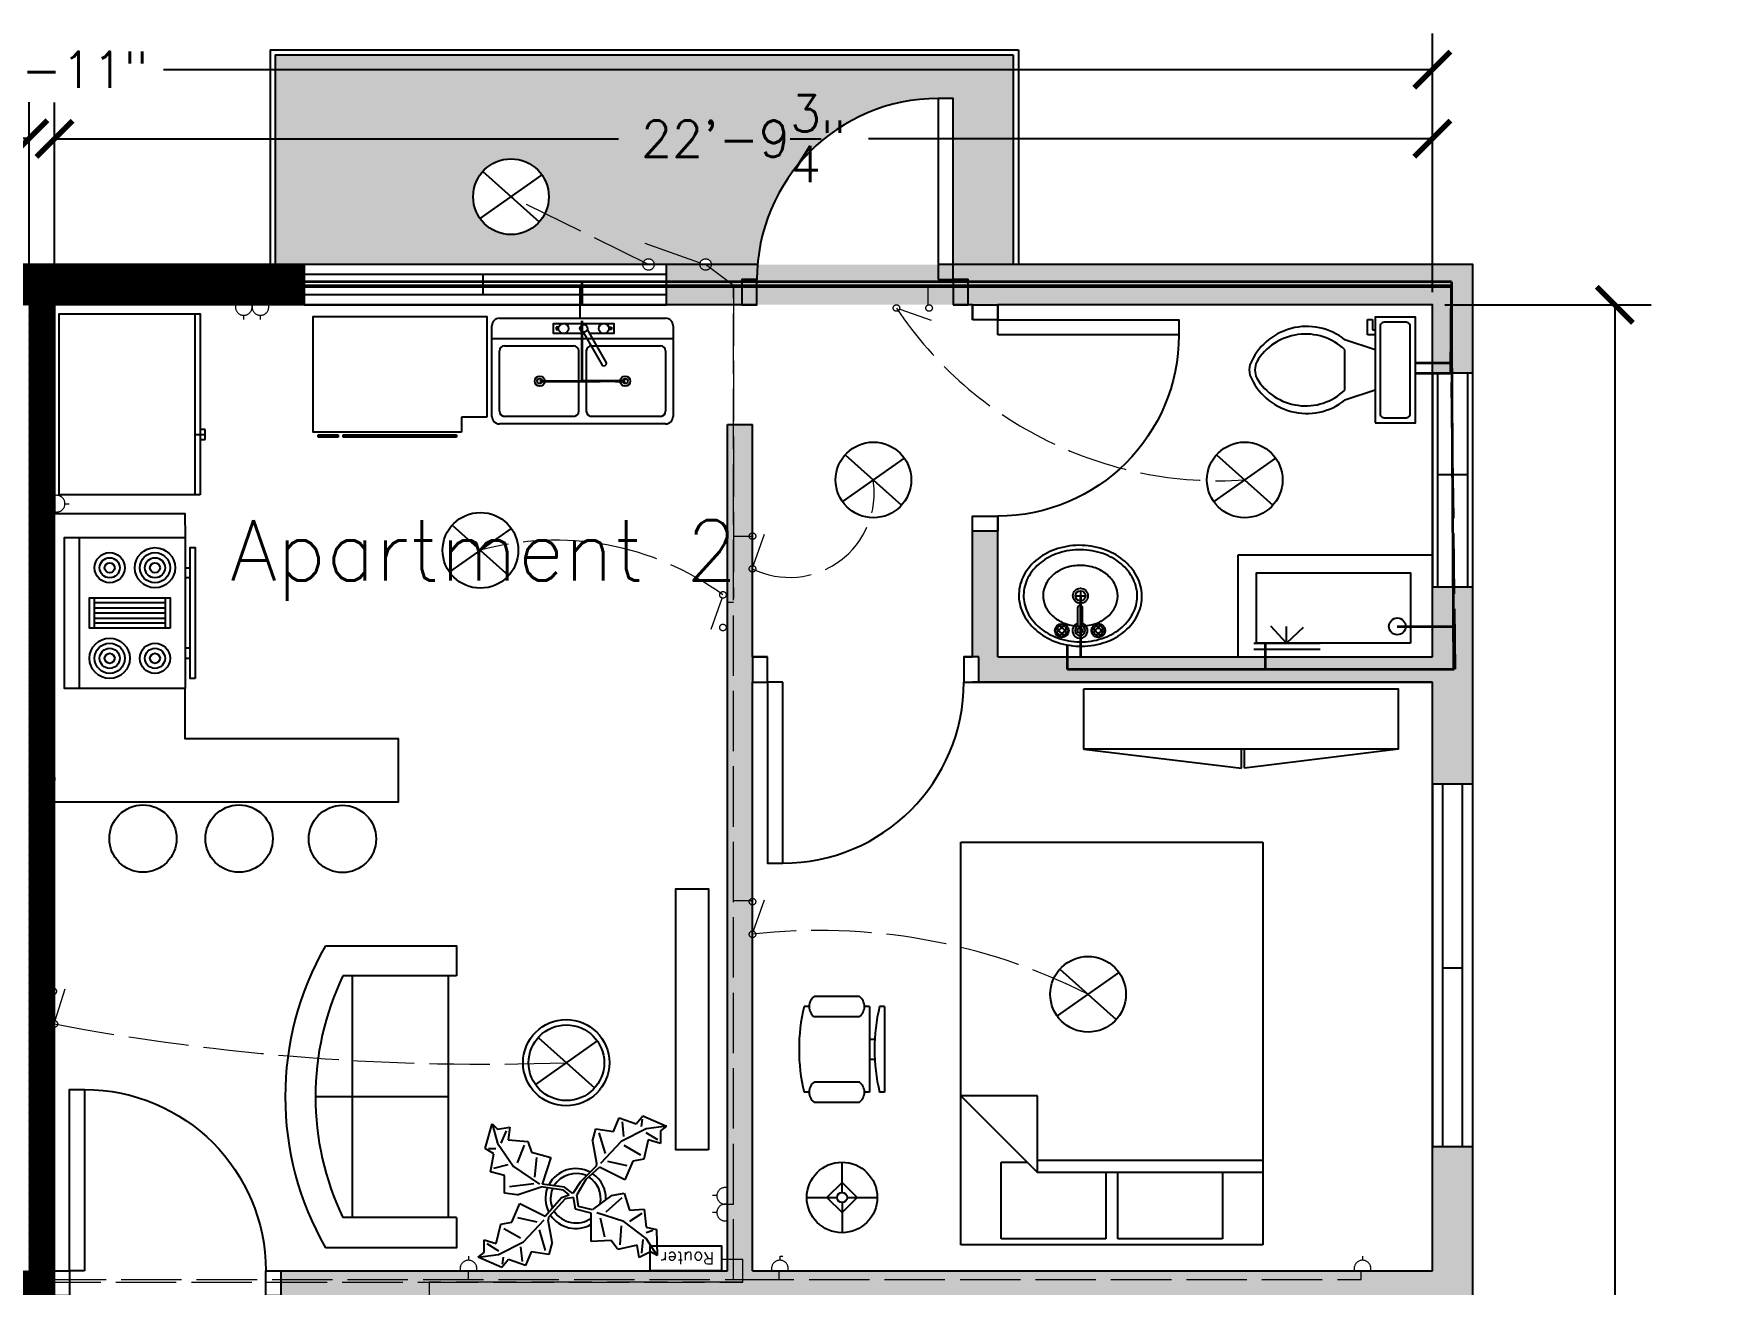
# Model space of a CAD drawing. Header units: inches. Extents: x 527 to 1250, y 344 to 878.
# Drawn here: x 916.4 to 1249, y 629.1 to 877.7 of the extents above; entities that cross this region are included whole.
import ezdxf

# ---------------------------------------------------------------- set-up
doc = ezdxf.new("R2010")
doc.units = ezdxf.units.IN
doc.header["$MEASUREMENT"] = 0
doc.linetypes.add('ACAD_ISO02W100', pattern=[15, 12, -3])
for name, color, linetype in [('Blocks', 130, 'Continuous'), ('Dimensions', 1, 'Continuous'), ('Door', 6, 'Continuous'), ('Hatches', 3, 'Continuous'), ('Text', 2, 'Continuous'), ('water', 140, 'Continuous'), ('Window', 170, 'Continuous')]:
    doc.layers.add(name, color=color, linetype=linetype)
for name, color, linetype, lineweight in [('Drainage', 114, 'ACAD_ISO02W100', 20), ('Electrical', 30, 'ACAD_ISO02W100', 20), ('Internet', 190, 'ACAD_ISO02W100', 20), ('Soil pipe', 15, 'Continuous', 20)]:
    doc.layers.add(name, color=color, linetype=linetype, lineweight=lineweight)
doc.styles.get("Standard").update_dxf_attribs({"font": 'simplex.shx'})
doc.dimstyles.new('Dim', dxfattribs={"dimscale": 40, "dimtxt": 0.18, "dimasz": 0.18, "dimexe": 0.18, "dimexo": 0.0625, "dimgap": 0.09, "dimtad": 0, "dimtih": 1, "dimtoh": 1, "dimzin": 0, "dimdsep": 46, "dimlunit": 4, "dimtxsty": 'Standard', "dimblk": 'ARCHTICK', "dimcen": 0.09, "dimadec": 0, "dimazin": 0, "dimtfac": 1, "dimtofl": 0, "dimtmove": 0, "dimatfit": 3, "dimfxl": 1, "dimtolj": 1, "dimtzin": 0, "dimarcsym": 0})

# ---------------------------------------------------------------- blocks, each defined once
blk = doc.blocks.new('Door 1')
at = {"layer": 'Door'}
for points in [[(-6, 6), (-3, 6), (-3, 42), (-6, 42)], [(-6, 6), (-3, 6), (-3, 42), (-6, 42)], [(-6, 6), (-3, 6), (-3, 42), (-6, 42)], [(-45, 0.99), (-42, 0.99), (-42, 6), (-45, 6)], [(-3, 1), (0, 1), (0, 6), (-3, 6)]]:
    blk.add_lwpolyline(points, close=True, dxfattribs=at)
blk.add_arc((-6, 6), 36, 90, 180, dxfattribs=at)
blk.add_arc((-6, 6), 36, 90, 180, dxfattribs=at)
blk.add_arc((-6, 6), 36, 90, 180, dxfattribs=at)
blk = doc.blocks.new('Window 1')
at = {"layer": 'Window'}
for p, q in [((0, 7.99), (-72, 7.99)), ((-72, 7.99), (-72, 0)), ((0, 0), (0, 7.99)), ((0, 0), (0, 7.82)), ((0, 6), (-72, 6)), ((-36.5, 6), (-36.5, 2)), ((-72, 2), (0, 2)), ((-72, 0), (0, 0))]:
    blk.add_line(p, q, dxfattribs=at)
blk = doc.blocks.new('Window 2')
at = {"layer": 'Window'}
blk.add_line((-29.77, 7), (-29.77, 1), dxfattribs=at)
for points in [[(-50.02, 0), (-7.57, 0), (-7.57, 7.99), (-50.02, 7.99)], [(-50.02, 1), (-7.57, 1), (-7.57, 7), (-50.02, 7)]]:
    blk.add_lwpolyline(points, close=True, dxfattribs=at)
blk = doc.blocks.new('Range-Oven - 30 in top')
for p, q in [((0, -3), (30, -3)), ((12, -6), (18, -6)), ((13, -20), (13, -6)), ((14, -6), (14, -20)), ((15, -20), (15, -6)), ((16, -6), (16, -20)), ((17, -20), (17, -6)), ((18, -20), (12, -20)), ((6, -24), (6, -25)), ((8, -25), (8, -24)), ((22, -25), (22, -24)), ((24, -24), (24, -25))]:
    blk.add_line(p, q)
for points in [[(0, -24), (0, 0), (30, 0), (30, -24)], [(12, -21), (12, -5), (18, -5), (18, -21)], [(2, -26), (2, -25), (28, -25), (28, -26)]]:
    blk.add_lwpolyline(points, close=True)
for centre, radius in [((6, -9), 4), ((6, -9), 3), ((24, -9), 3), ((6, -9), 2), ((6, -9), 1), ((24, -9), 2), ((24, -9), 1), ((6, -18), 3), ((6, -18), 2), ((24, -18), 4), ((24, -18), 3), ((24, -18), 2), ((6, -18), 1), ((24, -18), 1)]:
    blk.add_circle(centre, radius)
blk = doc.blocks.new('Refrigerator-2 door - 36 in top')
for p, q in [((0, -26.999999), (36, -26.999999)), ((11, -27.999999), (11, -28.999999)), ((11, -28.999999), (13, -28.999999)), ((12, -26.999999), (12, -28.999999)), ((13, -28.999999), (13, -27.999999))]:
    blk.add_line(p, q)
blk.add_lwpolyline([(0, -27.999999), (0, 0), (36, 0), (36, -27.999999)], close=True)
blk = doc.blocks.new('A$C3CE5625D')
blk.add_blockref('Refrigerator-2 door - 36 in top', (0, 0))
blk = doc.blocks.new('Sink-double - 36 in top')
for p, q in [((-18, -4), (18, -4)), ((-0.75, -18.5), (-0.75, -6.5)), ((0.75, -6.5), (0.75, -18.5))]:
    blk.add_line(p, q)
for points in [[(-16.5, 0), (16.5, 0)], [(-18, -19.5), (-18, -1.5)], [(18, -1.5), (18, -19.5)], [(-16.5, -18.5), (-16.5, -6.5)], [(-15.5, -5.5), (-1.75, -5.5)], [(1.75, -5.5), (15.5, -5.5)], [(16.5, -6.5), (16.5, -18.5)], [(-1.75, -19.5), (-15.5, -19.5)], [(15.5, -19.5), (1.75, -19.5)], [(16.5, -21), (-16.5, -21)]]:
    blk.add_lwpolyline(points)
for centre, radius in [((-8.5, -12.5), 1), ((-8.5, -12.5), 0.5), ((8.5, -12.5), 1), ((8.5, -12.5), 0.5)]:
    blk.add_circle(centre, radius)
for centre, radius, start, end in [((-16.5, -1.5), 1.5, 90, 180), ((16.5, -1.5), 1.5, 0, 90), ((-15.5, -6.5), 1, 90, 180), ((-1.75, -6.5), 1, 0, 90), ((1.75, -6.5), 1, 90, 180), ((15.5, -6.5), 1, 0, 90), ((-16.5, -19.5), 1.5, 180, 270), ((-15.5, -18.5), 1, 180, 270), ((-1.75, -18.5), 1, 270, 0), ((1.75, -18.5), 1, 180, 270), ((15.5, -18.5), 1, 270, 0), ((16.5, -19.5), 1.5, 270, 0)]:
    blk.add_arc(centre, radius, start, end)
blk = doc.blocks.new('Faucet - kit sink top')
for p, q in [((-5.5, -0.75), (-5.5, -1.25)), ((-4.94278, -0.75), (-5.5, -0.75)), ((-5.5, -1.25), (-4.94278, -1.25)), ((-0.14775, -1.7441), (3.56698, -8.1782)), ((4.43301, -7.6782), (0.71828, -1.2441)), ((4.94278, -0.75), (5.5, -0.75)), ((5.5, -1.25), (4.94278, -1.25)), ((5.5, -0.75), (5.5, -1.25))]:
    blk.add_line(p, q)
blk.add_lwpolyline([(-0.00587, -2), (-6, -2), (-6, 0), (6, 0), (6, -2), (1.15195, -2)])
for centre, radius in [((-4, -1), 1), ((4, -1), 1), ((0, -1), 0.75)]:
    blk.add_circle(centre, radius)
blk.add_arc((4, -7.9282), 0.5, 210, 30)
blk = doc.blocks.new('Base Cabinet 1 Door - side')
for p, q in [((-24, 33.5), (-23.5, 33.5)), ((-24, 29.5), (-24, 33.5)), ((-23.5, 33.5), (-23.5, 29.5)), ((-23.5, 29.5), (-24, 29.5)), ((-24, 6), (-24, 28.5)), ((-24, 28.5), (-23.5, 28.5)), ((-23.5, 28.5), (-23.5, 6)), ((-23.5, 6), (-24, 6)), ((-20, 5), (-23, 5)), ((-20, 0), (-20, 5))]:
    blk.add_line(p, q)
blk.add_lwpolyline([(-23, 5), (-23, 34.5), (0, 34.5), (0, 0), (-20, 0)])
blk = doc.blocks.new('Bed - Queen')
at = {"linetype": 'Continuous'}
for p, q in [((0, -80.00003), (0, 0)), ((0, 0), (59.99999, 0)), ((59.99999, 0), (59.99999, -80.00003)), ((7.99999, -1.2), (28.79998, -1.2)), ((7.99999, -14.4), (7.99999, -1.2)), ((28.79998, -1.2), (28.79998, -14.4)), ((31.19999, -1.2), (51.99999, -1.2)), ((31.19999, -14.4), (31.19999, -1.2)), ((51.99999, -1.2), (51.99999, -16.4)), ((0, -14.4), (44.8, -14.4)), ((59.99999, -29.6), (44.8, -14.4)), ((44.8, -14.4), (44.8, -29.6)), ((51.99999, -16.4), (46.79936, -16.4)), ((44.8, -16.8), (0, -16.8)), ((44.8, -29.6), (59.99999, -29.6)), ((59.99999, -80.00003), (0, -80.00003))]:
    blk.add_line(p, q, dxfattribs=at)
blk = doc.blocks.new('Chair - Desk')
at = {"linetype": 'Continuous'}
for p, q in [((-8.5, 0), (-8.5, -1)), ((-8.5, 0), (8.5, 0)), ((8.5, 0), (8.5, -1)), ((-8.5, -3), (-8.5, -4)), ((-8.5, -3), (8.5, -3)), ((-2, -3), (-2, -1.9355)), ((2, -1.9576), (2, -3)), ((8.5, -3), (8.5, -4)), ((-10.5, -5), (-10.5, -14)), ((-6.5, -14), (-6.5, -5)), ((6.5, -5), (6.5, -14)), ((10.5, -14), (10.5, -5)), ((-8.5, -15), (-8.5, -16)), ((8.5, -15), (8.5, -16))]:
    blk.add_line(p, q, dxfattribs=at)
for centre, radius, start, end in [((0, 34.625), 36.625, 256.5803, 283.4197), ((-8.5, -6.5), 2.5, 36.8699, 143.1301), ((8.5, -6.5), 2.5, 36.8699, 143.1301), ((-8.5, -12.5), 2.5, 216.8699, 323.1301), ((0, 19.625), 36.625, 256.5803, 283.4197), ((8.5, -12.5), 2.5, 216.8699, 323.1301)]:
    blk.add_arc(centre, radius, start, end, dxfattribs=at)
blk = doc.blocks.new('Lamp - Table')
at = {"linetype": 'Continuous'}
for p, q in [((0, 7), (0, 1)), ((-1, 0), (-7, 0)), ((0, 3), (-3, 0)), ((-3, 0), (0, -3)), ((3, 0), (0, 3)), ((0, -3), (3, 0)), ((1, 0), (7, 0)), ((0, -1), (0, -7))]:
    blk.add_line(p, q, dxfattribs=at)
for radius in [7, 1]:
    blk.add_circle((0, 0), radius, dxfattribs=at)
blk = doc.blocks.new('Plant - Rubber or Philodendron')
at = {"linetype": 'Continuous'}
for p, q in [((8.8871, 10.7908), (9.9809, 13.4933)), ((9.9809, 13.4933), (13.3837, 12.301)), ((13.3837, 12.301), (14.68, 13.9039)), ((14.68, 13.9039), (19.3848, 11.8146)), ((-16.2005, 11.4774), (-13.9899, 8.1064)), ((-16.2005, 11.4774), (-14.8639, 10.7964)), ((-16.0159, 6.3329), (-16.2005, 11.4774)), ((-14.8639, 10.7964), (-12.6195, 11.8975)), ((-13.3174, 8.325), (-13.0735, 11.0065)), ((-12.6195, 11.8975), (-12.1909, 9.4345)), ((-12.1909, 9.4345), (-8.3829, 10.3)), ((-8.3829, 10.3), (-7.0549, 8.501)), ((4.6914, 8.8812), (5.3859, 11.2828)), ((5.3859, 11.2828), (8.8871, 10.7908)), ((5.9878, 10.4842), (7.1971, 6.3869)), ((15.3859, 11.3055), (10.3916, 8.7942)), ((10.5828, 12.6946), (10.8893, 9.7953)), ((14.5816, 13.2037), (14.3848, 11.8033)), ((15.2875, 10.6053), (17.5907, 9.2105)), ((19.3848, 11.8146), (15.3859, 11.3055)), ((19.3848, 11.8146), (18.1868, 10.9119)), ((18.1868, 10.9119), (18.1925, 8.4119)), ((-15.3434, 6.5514), (-13.9984, 6.9884)), ((-13.9899, 8.1064), (-9.5434, 4.7185)), ((-8.8369, 9.409), (-9.0894, 5.6095)), ((-7.0549, 8.501), (-3.0284, 8.6941)), ((-4.8529, 4.012), (-5.7184, 7.82)), ((-3.0284, 8.6941), (-3.0709, 3.1041)), ((4.6914, 8.8812), (5.5014, 4.4831)), ((10.3916, 8.7942), (6.2847, 4.4028)), ((14.2977, 6.1031), (10.9934, 7.9956)), ((15.7909, 9.1065), (14.8995, 5.3044)), ((18.1925, 8.4119), (15.7909, 9.1065)), ((-14.0069, 5.8704), (-16.0159, 6.3329)), ((-13.5868, 2.2894), (-14.0069, 5.8704)), ((-13.1329, 3.1804), (-10.6614, 4.727)), ((-9.5434, 4.7185), (-4.1917, 2.9888)), ((2.1141, 0.2298), (5.4346, 3.9146)), ((6.1032, 3.6844), (2.8262, -0.031)), ((5.4346, 3.9146), (5.5014, 4.4831)), ((11.1089, 1.1958), (6.1032, 3.6844)), ((7.7005, 4.8881), (11.5025, 3.9967)), ((12.7005, 4.8994), (11.1089, 1.1958)), ((14.8995, 5.3044), (12.7005, 4.8994)), ((-10.6784, 2.491), (-13.5868, 2.2894)), ((-9.5858, -0.8715), (-10.6784, 2.491)), ((-9.1318, 0.0195), (-5.9793, 2.9025)), ((-7.1228, -0.443), (-3.5248, 2.2131)), ((-3.5248, 2.2131), (-3.3011, 2.4355)), ((-3.3011, 2.4355), (-0.5306, 1.7947)), ((-3.0709, 3.1041), (0.0797, 2.3163)), ((-0.5306, 1.7947), (-0.2255, -0.5527)), ((-0.5306, 1.7947), (-0.5306, 1.7947)), ((0.0797, 2.3163), (0.4866, -0.031)), ((0.4866, -0.031), (2.1141, 0.2298)), ((-7.1228, -0.443), (-9.5858, -0.8715)), ((-4.0579, -6.2781), (-0.9375, -3.1608)), ((-2.019, -3.6148), (-0.2255, -0.5527)), ((-0.9375, -3.1608), (0.5883, -0.8135)), ((0.5883, -0.8135), (2.2447, -2.0916)), ((2.8262, -0.031), (1.3003, -0.5527)), ((1.3003, -0.5527), (2.4193, -1.4655)), ((2.2447, -2.0916), (6.7108, -2.6626)), ((2.4193, -1.4655), (6.895, -2.1175)), ((4.943, -7.9659), (6.7108, -2.6626)), ((11.6605, -0.5413), (6.895, -2.1175)), ((12.3677, -6.1981), (7.219, -2.6772)), ((8.3544, -2.7453), (13.1973, -2.1704)), ((11.6605, -0.5413), (14.1354, -0.8948)), ((14.1354, -0.8948), (14.1354, -4.4304)), ((-11.3237, -7.2629), (-9.7321, -3.5593)), ((-6.3237, -7.2516), (-10.1257, -6.3602)), ((-9.7321, -3.5593), (-4.7264, -6.0479)), ((-2.019, -3.6148), (-4.7264, -6.0479)), ((-4.1246, -6.8466), (-4.0579, -6.2781)), ((8.125, -4.0768), (7.7715, -7.9659)), ((15.5496, -10.7943), (12.3677, -6.1981)), ((16.2567, -5.8446), (13.4283, -6.5517)), ((14.1354, -4.4304), (16.9638, -5.1375)), ((16.9638, -5.1375), (16.2567, -8.673)), ((-14.4141, -11.4699), (-13.5228, -7.6679)), ((-13.5228, -7.6679), (-11.3237, -7.2629)), ((-12.921, -8.4665), (-9.6166, -10.359)), ((-9.0148, -11.1577), (-4.9047, -6.8122)), ((-4.611, -12.8477), (-5.8203, -8.7504)), ((-3.3146, -11.2447), (-4.1246, -6.8466)), ((8.8321, -9.0266), (4.943, -7.9659)), ((9.5392, -11.1479), (8.8321, -9.0266)), ((10.2463, -10.4408), (11.6605, -6.9053)), ((17.3174, -9.7337), (15.9032, -9.7337)), ((16.2567, -8.673), (18.0245, -9.7337)), ((18.0245, -9.7337), (16.6103, -14.6834)), ((-18.008, -14.1781), (-16.8101, -13.2754)), ((-16.8157, -10.7754), (-14.4141, -11.4699)), ((-16.8101, -13.2754), (-16.8157, -10.7754)), ((-13.9107, -12.9688), (-16.2139, -11.574)), ((-14.0091, -13.669), (-9.0148, -11.1577)), ((-9.206, -15.0581), (-9.5126, -12.1588)), ((-7.5103, -13.1543), (-8.6042, -15.8568)), ((-4.0092, -13.6463), (-7.5103, -13.1543)), ((-3.3146, -11.2447), (-4.0092, -13.6463)), ((13.4283, -11.5015), (9.5392, -11.1479)), ((13.0748, -13.9763), (13.4283, -11.5015)), ((14.8425, -10.7943), (13.7819, -13.2692)), ((16.6103, -14.6834), (15.5496, -10.7943)), ((-18.008, -14.1781), (-14.0091, -13.669)), ((-13.3032, -16.2674), (-18.008, -14.1781)), ((-12.0069, -14.6645), (-13.3032, -16.2674)), ((-13.2048, -15.5672), (-13.008, -14.1668)), ((-8.6042, -15.8568), (-12.0069, -14.6645)), ((15.5496, -13.6228), (13.0748, -13.9763)), ((16.6103, -14.6834), (15.5496, -13.6228))]:
    blk.add_line(p, q, dxfattribs=at)
for centre, radius, start, end in [((0, 0), 6.1275, 34.37569, 120.1028), ((-0.0601, -0.2075), 5.2461, 33.82192, 124.9414), ((0.0308, 0.1664), 6, 178.6147, 235.1169), ((0.0308, 0.1664), 5, 168.1647, 238.6725), ((-0.2664, 0.1682), 5.2775, 338.4094, 20.03007), ((-0.098, 0.1364), 6.1288, 341.2017, 26.09184), ((-0.0234, 0.3825), 6.1492, 242.5812, 331.2714), ((-0.1102, 0.4886), 5.2883, 247.3711, 327.472)]:
    blk.add_arc(centre, radius, start, end, dxfattribs=at)
blk = doc.blocks.new('Sofa - Roundback Loveseat 5 ft.')
at = {"linetype": 'Continuous'}
for p, q in [((0, -32.44198), (0, -5.99998)), ((-24, -33.99998), (-24, -11.46958)), ((24.00004, -33.99998), (24.00004, -11.46958)), ((-23.9998, -13.38178), (23.99986, -13.38178)), ((-24, -32.44198), (24.00004, -32.44198))]:
    blk.add_line(p, q, dxfattribs=at)
for points in [[(-24, -33.99998), (-30, -33.99998), (-30, -7.99998)], [(30.00004, -7.99998), (30.00004, -33.99998), (24.00004, -33.99998)]]:
    blk.add_lwpolyline(points, dxfattribs=at)
for centre, radius, start, end in [((0, -60.24998), 60.24998, 60.13715, 119.8628), ((0, -61.38438), 55.38444, 64.32083, 115.6792)]:
    blk.add_arc(centre, radius, start, end, dxfattribs=at)
blk = doc.blocks.new('A$C481D0E73')
blk.add_blockref('Sofa - Roundback Loveseat 5 ft.', (0, 0))
blk = doc.blocks.new('Toilet - top')
for p, q in [((9.5, -6), (9.5, -2)), ((-10, -8.5), (-8, -8.5)), ((-10, -9.5), (-10, -8.5)), ((-7, -9.5), (-10, -9.5)), ((-8, -8.5), (-8, -8)), ((-7, -8), (-7, -9.5)), ((-4, -8), (-6, -14)), ((4, -8), (6, -14)), ((4, -14), (-4, -14))]:
    blk.add_line(p, q)
blk.add_lwpolyline([(10.5, -8), (10.5, 0), (-10.5, 0), (-10.5, -8)], close=True)
for points in [[(-9.5, -2), (-9.5, -6)], [(8.5, -1), (-8.5, -1)], [(-8.5, -7), (8.5, -7)]]:
    blk.add_lwpolyline(points)
for centre, radius, start, end in [((-8.62, -1.88), 0.884, 81.8699, 188.1301), ((8.62, -1.88), 0.884, 351.8699, 98.1301), ((-8.62, -6.12), 0.884, 171.8699, 278.1301), ((8.62, -6.12), 0.884, 261.8699, 8.1301), ((3.52, -21.58), 12.17, 141.4691, 247.9714), ((4.2, -21.82), 11.33, 136.3677, 238.9468), ((-3.52, -21.58), 12.17, 292.0284, 38.5307), ((-4.2, -21.82), 11.33, 301.053, 43.6321), ((0, -27.88), 4, 245.7318, 294.2682), ((0, -29), 4, 254.8605, 285.1395)]:
    blk.add_arc(centre, radius, start, end)
blk = doc.blocks.new('A$C278E23AF')
blk.add_blockref('Toilet - top', (0, 0))
blk = doc.blocks.new('Sink - Oval top')
for p, q in [((-1, 0), (1, 0)), ((0, 1), (0, -1))]:
    blk.add_line(p, q)
at = {"linetype": 'Continuous'}
for points in [[(-12.23, 0.39, 0.117634), (-11.46, -3.36, 0.104469), (-8.88, -6.8, 0.090016), (-5.08, -9.07, 0.08192), (-0.32, -10.02, 0.08192), (4.49, -9.38, 0.090016), (8.42, -7.36, 0.104469), (11.22, -4.09, 0.117634), (12.23, -0.39, 0.117634), (11.46, 3.36, 0.104469), (8.88, 6.8, 0.090016), (5.08, 9.07, 0.08192), (0.32, 10.02, 0.08192), (-4.49, 9.38, 0.090016), (-8.42, 7.36, 0.104469), (-11.22, 4.09, 0.117634)], [(-11.29, 0.16, 0.118622), (-10.52, -3.25, 0.104678), (-8.07, -6.36, 0.089562), (-4.54, -8.37, 0.081185), (-0.13, -9.15, 0.081185), (4.3, -8.49, 0.089562), (7.89, -6.58, 0.104678), (10.42, -3.55, 0.118622), (11.29, -0.16, 0.118622), (10.52, 3.25, 0.104678), (8.07, 6.36, 0.089562), (4.54, 8.37, 0.081185), (0.13, 9.15, 0.081185), (-4.3, 8.49, 0.089562), (-7.89, 6.58, 0.104678), (-10.42, 3.55, 0.118622)], [(-7.42, 0.08, 0.118283), (-6.91, -2.17, 0.104607), (-5.29, -4.21, 0.089718), (-2.97, -5.53, 0.081436), (-0.07, -6.04, 0.081436), (2.84, -5.59, 0.089718), (5.2, -4.33, 0.104607), (6.86, -2.32, 0.118283), (7.42, -0.08, 0.118283), (6.91, 2.17, 0.104607), (5.29, 4.21, 0.089718), (2.97, 5.53, 0.081436), (0.07, 6.04, 0.081436), (-2.84, 5.59, 0.089718), (-5.2, 4.33, 0.104607), (-6.86, 2.32, 0.118283)]]:
    blk.add_lwpolyline(points, format="xyb", close=True, dxfattribs=at)
for radius in [1.5, 1]:
    blk.add_circle((0, 0), radius)
blk = doc.blocks.new('Faucet - Bathroom top')
for p, q in [((-4.107, 0.125), (-4.375, 0.125)), ((-3.75, 0.4788), (-3.75, 0.75)), ((-3.5, 0.482), (-3.5, 0.75)), ((-3.1461, 0.125), (-2.875, 0.125)), ((3.143, 0.125), (2.875, 0.125)), ((3.5, 0.4788), (3.5, 0.75)), ((3.75, 0.482), (3.75, 0.75)), ((4.1039, 0.125), (4.375, 0.125)), ((-4.1039, -0.125), (-4.375, -0.125)), ((-3.75, -0.4821), (-3.75, -0.75)), ((-3.5, -0.4789), (-3.5, -0.75)), ((-3.143, -0.125), (-2.875, -0.125)), ((-0.5, -0.8639), (-0.5, -4.5)), ((0.5, -4.5), (0.5, -0.8631)), ((3.1461, -0.125), (2.875, -0.125)), ((3.5, -0.4821), (3.5, -0.75)), ((3.75, -0.4789), (3.75, -0.75)), ((4.107, -0.125), (4.375, -0.125))]:
    blk.add_line(p, q)
for centre, radius in [((-3.625, 0), 1.375), ((-4.625, 0), 0.2795), ((-3.625, 0), 0.5), ((-3.625, 1), 0.2795), ((-2.625, 0), 0.2795), ((0, 0), 0.5), ((3.625, 0), 1.375), ((2.625, 0), 0.2795), ((3.625, 0), 0.5), ((3.625, 1), 0.2795), ((4.625, 0), 0.2795), ((-3.625, -1), 0.2795), ((3.625, -1), 0.2795)]:
    blk.add_circle(centre, radius)
for centre, radius, start, end in [((-3.625, 0), 1, 105.2407, 164.2093), ((-3.625, 0), 1, 16.44125, 74.07887), ((0, 0), 1.5, 289.6514, 250.3603), ((0, 0), 1, 300.3431, 239.7554), ((3.625, 0), 1, 106.12, 164.0884), ((3.625, 0), 1, 16.23422, 73.90469), ((-3.625, 0), 1, 196.2342, 253.9047), ((-3.625, 0), 1, 286.12, 344.0884), ((3.625, 0), 1, 196.4413, 254.0789), ((3.625, 0), 1, 285.2407, 344.2093), ((0, -4.5), 0.5, 180, 0)]:
    blk.add_arc(centre, radius, start, end)
blk = doc.blocks.new('A$C04D30047')
blk.add_blockref('Faucet - Bathroom top', (0, 0))
blk = doc.blocks.new('_ArchTick')
at = {"color": 0, "linetype": 'ByBlock', "const_width": 0.15}
blk.add_lwpolyline([(-0.5, -0.5), (0.5, 0.5)], dxfattribs=at)
blk = doc.blocks.new('*D37')
at = {"layer": 'Defpoints', "color": 0, "transparency": 16777216}
for p in [(782.02, 856.83), (782.02, 823.78), (915.55, 823.78)]:
    blk.add_point(p, dxfattribs=at)
at = {"layer": 'Dimensions', "color": 0, "lineweight": -2, "transparency": 16777216}
for p, q in [((782.02, 826.28), (782.02, 864.03)), ((915.55, 826.28), (915.55, 864.03)), ((782.02, 856.83), (826.15, 856.83)), ((915.55, 856.83), (871.41, 856.83))]:
    blk.add_line(p, q, dxfattribs=at)
at = {"layer": 'Dimensions', "color": 0, "lineweight": -2, "transparency": 16777216, "xscale": 7.199999999999999, "yscale": 7.199999999999999, "zscale": 7.199999999999999, "rotation": 180}
blk.add_blockref('_ArchTick', (782.02, 856.83), dxfattribs=at)
at = {"layer": 'Dimensions', "color": 0, "lineweight": -2, "transparency": 16777216, "xscale": 7.199999999999999, "yscale": 7.199999999999999, "zscale": 7.199999999999999}
blk.add_blockref('_ArchTick', (915.55, 856.83), dxfattribs=at)
at = {"layer": 'Dimensions', "color": 0, "transparency": 16777216, "insert": (848.78, 856.83), "char_height": 7.2, "attachment_point": 5}
blk.add_mtext('\\A1;11\'-1{\\H1x;\\S1/2;}"', dxfattribs=at)
blk = doc.blocks.new('*D38')
at = {"layer": 'Defpoints', "color": 0, "transparency": 16777216}
for p in [(1194.37, 856.77), (920.55, 823.78), (1194.37, 823.78)]:
    blk.add_point(p, dxfattribs=at)
at = {"layer": 'Dimensions', "color": 0, "lineweight": -2, "transparency": 16777216}
for p, q in [((920.55, 826.28), (920.55, 863.97)), ((1194.37, 826.28), (1194.37, 863.97)), ((920.55, 856.77), (1032.6, 856.77)), ((1194.37, 856.77), (1082.32, 856.77))]:
    blk.add_line(p, q, dxfattribs=at)
at = {"layer": 'Dimensions', "color": 0, "lineweight": -2, "transparency": 16777216, "xscale": 7.199999999999999, "yscale": 7.199999999999999, "zscale": 7.199999999999999, "rotation": 180}
blk.add_blockref('_ArchTick', (920.55, 856.77), dxfattribs=at)
at = {"layer": 'Dimensions', "color": 0, "lineweight": -2, "transparency": 16777216, "xscale": 7.199999999999999, "yscale": 7.199999999999999, "zscale": 7.199999999999999}
blk.add_blockref('_ArchTick', (1194.37, 856.77), dxfattribs=at)
at = {"layer": 'Dimensions', "color": 0, "transparency": 16777216, "insert": (1057.46, 856.77), "char_height": 7.2, "attachment_point": 5}
blk.add_mtext('\\A1;22\'-9{\\H1x;\\S3/4;}"', dxfattribs=at)
blk = doc.blocks.new('*D39')
at = {"layer": 'Defpoints', "color": 0, "transparency": 16777216}
for p in [(1194.37, 823.78), (1194.37, 351.78), (1230.63, 351.78)]:
    blk.add_point(p, dxfattribs=at)
at = {"layer": 'Dimensions', "color": 0, "lineweight": -2, "transparency": 16777216}
for p, q in [((1196.87, 823.78), (1237.83, 823.78)), ((1230.63, 823.78), (1230.63, 595.67)), ((1230.63, 351.78), (1230.63, 579.89)), ((1196.87, 351.78), (1237.83, 351.78))]:
    blk.add_line(p, q, dxfattribs=at)
at = {"layer": 'Dimensions', "color": 0, "lineweight": -2, "transparency": 16777216, "xscale": 7.199999999999999, "yscale": 7.199999999999999, "zscale": 7.199999999999999}
for p, rotation in [((1230.63, 823.78), 90), ((1230.63, 351.78), 270)]:
    blk.add_blockref('_ArchTick', p, dxfattribs=dict(at, rotation=rotation))
at = {"layer": 'Dimensions', "color": 0, "transparency": 16777216, "insert": (1230.63, 587.78), "char_height": 7.2, "attachment_point": 5}
blk.add_mtext('\\A1;39\'-4"', dxfattribs=at)
blk = doc.blocks.new('*D40')
at = {"layer": 'Defpoints', "color": 0, "transparency": 16777216}
for p in [(643.37, 870.49), (643.37, 823.78), (1194.37, 823.78)]:
    blk.add_point(p, dxfattribs=at)
at = {"layer": 'Dimensions', "color": 0, "lineweight": -2, "transparency": 16777216}
for p, q in [((643.37, 826.28), (643.37, 877.69)), ((1194.37, 826.28), (1194.37, 877.69)), ((643.37, 870.49), (895.56, 870.49)), ((1194.37, 870.49), (942.19, 870.49))]:
    blk.add_line(p, q, dxfattribs=at)
at = {"layer": 'Dimensions', "color": 0, "lineweight": -2, "transparency": 16777216, "xscale": 7.199999999999999, "yscale": 7.199999999999999, "zscale": 7.199999999999999, "rotation": 180}
blk.add_blockref('_ArchTick', (643.37, 870.49), dxfattribs=at)
at = {"layer": 'Dimensions', "color": 0, "lineweight": -2, "transparency": 16777216, "xscale": 7.199999999999999, "yscale": 7.199999999999999, "zscale": 7.199999999999999}
blk.add_blockref('_ArchTick', (1194.37, 870.49), dxfattribs=at)
at = {"layer": 'Dimensions', "color": 0, "transparency": 16777216, "insert": (918.87, 870.49), "char_height": 7.2, "attachment_point": 5}
blk.add_mtext('\\A1;45\'-11"', dxfattribs=at)
blk = doc.blocks.new('Switch - SPST Open')
at = {"color": 7}
blk.add_line((0.027156, -0.00762), (0.264557, -0.092586), dxfattribs=at)
for centre in [(0, 0), (0.25, 0)]:
    blk.add_circle(centre, 0.025, dxfattribs=at)

msp = doc.modelspace()

# ---------------------------------------------------------------- hatches: boundary and pattern name
h = msp.add_hatch()
h.set_pattern_fill('AR-PARQ1', color=256)
h.paths.add_polyline_path([(875.773, 875.448), (731.088, 875.448), (731.088, 831.78), (738.088, 831.78), (738.088, 864.776), (741.088, 864.776, -0.3899537), (776.962, 831.78), (782.234, 831.78), (782.77, 832.398, -0.2174421), (782.262, 833.511, -1), (785.208, 833.511, -0.6427886), (782.77, 832.398), (782.234, 831.78), (875.773, 831.78)])
h.paths.add_polyline_path([(799.787, 834.167), (826.558, 847.464, -0.1157668), (825.774, 850.807, -1), (840.805, 850.807, -0.7924892), (826.558, 847.464), (799.787, 834.167, -0.1157668), (799.941, 833.511, -1), (796.995, 833.511, -0.7924892)], flags=16)
h.paths.add_polyline_path([(1111.09, 873.433), (964.43, 873.433), (964.43, 831.78), (1037.463, 831.78, -0.1149744), (1037.58, 832.281), (1018.009, 841.927, -0.7937631), (1003.752, 845.249, -1), (1018.783, 845.249, -0.1149744), (1018.009, 841.927), (1037.58, 832.281, -0.7937631), (1039.732, 831.78), (1042.148, 831.78), (1048.81, 831.78, -1), (1051.08, 831.78), (1060.27, 831.78, -0.3898823), (1096.144, 864.767), (1099.144, 864.767), (1099.144, 831.78), (1111.09, 831.78)])
h.paths.add_polyline_path([(1249.039, 587.836), (1202.373, 587.836), (1202.373, 516.836), (1202.373, 508.85, -0.3087965), (1202.993, 508.426), (1224.44, 516.813, -0.0927583), (1223.932, 519.531, -1), (1238.963, 519.531, -0.8302309), (1224.44, 516.813), (1202.993, 508.426, -0.5281214), (1202.373, 507.518), (1202.373, 502.188, -0.4142136), (1203.039, 501.522, -0.4142136), (1202.373, 500.856), (1202.373, 490.567, -0.3895592), (1235.32, 454.696), (1235.32, 451.696), (1202.373, 451.696), (1202.373, 436.924), (1249.039, 436.924)])
at = {"layer": 'Hatches'}
h = msp.add_hatch(dxfattribs=at)
h.set_pattern_fill('ANSI31', color=256)
h.paths.add_polyline_path([(730.837, 753.87), (733.837, 753.866), (735.088, 753.866), (735.088, 777.944), (730.088, 777.944), (730.088, 753.802), (643.373, 753.802), (643.373, 767.762), (635.373, 767.762), (635.373, 728.531), (643.373, 728.531), (643.373, 748.802), (730.837, 748.861)])
h.paths.add_polyline_path([(920.545, 823.78), (970.148, 823.78), (970.148, 831.78), (869.607, 831.78), (869.607, 823.78), (915.545, 823.78), (915.545, 782.285), (915.545, 631.82), (914.079, 631.82), (914.079, 626.82), (920.545, 626.82), (920.545, 632.82)])
h = msp.add_hatch(color=256, dxfattribs=at)
h.dxf.hatch_style = 1
h.paths.add_polyline_path([(1202.373, 831.78), (1042.148, 831.78), (1042.148, 823.78), (1059.261, 823.78), (1102.987, 823.78), (1107.987, 823.78), (1194.373, 823.78), (1194.373, 810.203), (1202.373, 810.203)])
h = msp.add_hatch(color=256, dxfattribs=at)
h.dxf.hatch_style = 1
h.paths.add_polyline_path([(1202.373, 656.531), (1194.373, 656.531), (1194.373, 631.82), (1059.261, 631.82), (1059.261, 748.802), (1059.261, 753.802), (1059.261, 799.974), (1054.261, 799.974), (1054.261, 631.82), (965.545, 631.82), (965.545, 626.82), (992.442, 626.82), (992.442, 623.126), (997.442, 623.126), (997.442, 626.82), (1194.373, 626.82), (1194.373, 588.836), (1202.189, 588.836), (1202.373, 588.836)])
h = msp.add_hatch(color=256, dxfattribs=at)
h.dxf.hatch_style = 1
h.paths.add_polyline_path([(1202.373, 767.762), (1194.373, 767.762), (1194.373, 753.802), (1107.987, 753.802), (1107.987, 778.78), (1102.987, 778.78), (1102.987, 753.802), (1104.261, 753.802), (1104.261, 748.802), (1194.373, 748.802), (1194.373, 728.531), (1202.189, 728.531), (1202.373, 728.531)])

# ---------------------------------------------------------------- linework, layer by layer
for p, q in [((963.43, 874.433), (1112.09, 874.433)), ((963.43, 874.433), (963.43, 831.78)), ((964.43, 873.433), (1111.09, 873.433)), ((964.43, 873.433), (964.43, 831.78)), ((1111.09, 873.433), (1111.09, 831.78)), ((1112.09, 874.433), (1112.09, 831.78)), ((920.545, 631.82), (920.545, 823.78)), ((1059.261, 823.78), (1044.978, 823.78)), ((1102.987, 820.78), (1102.987, 823.78)), ((1102.987, 823.78), (1102.991, 820.78)), ((1107.987, 817.78), (1107.987, 823.78)), ((1054.261, 631.82), (1054.261, 799.974)), ((1054.261, 799.974), (1059.261, 799.974)), ((1059.261, 753.802), (1059.261, 799.974)), ((1059.261, 799.974), (1059.261, 799.974)), ((1102.987, 753.802), (1102.987, 781.78)), ((1107.987, 753.802), (1107.987, 781.78)), ((1059.261, 753.802), (1062.261, 753.802)), ((1101.261, 753.802), (1102.987, 753.802)), ((1107.987, 753.802), (1194.373, 753.802)), ((1054.261, 631.82), (1054.261, 748.802)), ((1059.261, 631.82), (1059.261, 748.802)), ((1059.261, 631.82), (1059.261, 748.802)), ((1101.261, 748.802), (1194.373, 748.802)), ((1194.373, 748.802), (1102.987, 748.802)), ((1125.102, 735.474), (1125.102, 735.474)), ((920.545, 631.82), (923.545, 631.82)), ((920.545, 631.82), (923.545, 631.82)), ((962.545, 631.82), (1054.261, 631.82)), ((962.545, 631.82), (1054.261, 631.82)), ((1059.261, 631.82), (1194.373, 631.82))]:
    msp.add_line(p, q)
for points in [[(1060.27, 831.78), (776.962, 831.78)], [(1060.27, 831.78), (776.962, 831.78)], [(1202.373, 490.567), (1202.373, 831.78), (1096.144, 831.78)], [(1202.373, 490.567), (1202.373, 831.78), (1096.144, 831.78)], [(1059.261, 823.78), (920.545, 823.78)], [(920.545, 823.78), (920.545, 782.298), (946.487, 782.298), (946.522, 777.523)], [(1060.144, 823.78), (1059.261, 823.78)], [(1102.987, 823.78), (1099.144, 823.78)], [(1194.373, 753.802), (1194.373, 823.78), (1107.987, 823.78)], [(1194.373, 631.82), (1194.373, 748.802)], [(920.545, 724.981), (920.545, 724.981), (988.91, 724.981), (988.91, 737.557), (946.518, 737.557), (946.522, 747.523)], [(920.545, 729.882), (920.545, 729.23)]]:
    msp.add_lwpolyline(points)
msp.add_lwpolyline([(1038.901, 631.82), (1038.901, 636.761), (1053.11, 636.761), (1053.11, 631.82)], close=True)
at = {"layer": 'Blocks'}
for p, q in [((1017.393, 849.603), (1005.109, 840.94)), ((1005.644, 850.236), (1016.865, 840.234)), ((1089.419, 793.326), (1077.135, 784.664)), ((1077.67, 793.959), (1088.891, 783.958)), ((1163.208, 793.326), (1150.924, 784.664)), ((1151.459, 793.959), (1162.68, 783.958)), ((1011.321, 779.34), (999.037, 770.677)), ((999.572, 779.973), (1010.793, 769.971)), ((1155.79, 753.802), (1155.79, 774.111)), ((1155.79, 774.111), (1194.373, 774.111)), ((1165.356, 756.56), (1162.263, 759.922)), ((1165.356, 756.56), (1165.356, 759.845)), ((1168.717, 759.653), (1165.356, 756.56)), ((1158.901, 756.56), (1172.07, 756.56)), ((1158.901, 756.56), (1165.356, 756.56)), ((1158.901, 755.369), (1172.07, 755.369)), ((1165.356, 756.56), (1165.356, 756.56)), ((1125.102, 735.474), (1125.102, 735.474)), ((1125.102, 735.474), (1156.428, 731.702)), ((1156.428, 731.702), (1156.428, 735.474)), ((1187.536, 735.474), (1157.016, 731.702)), ((1157.016, 731.702), (1157.016, 735.474)), ((1157.016, 731.702), (1157.016, 731.702)), ((1132.078, 691.118), (1119.794, 682.456)), ((1120.329, 691.751), (1131.55, 681.75)), ((1028.403, 677.51), (1016.119, 668.848)), ((1016.654, 678.143), (1027.875, 668.141))]:
    msp.add_line(p, q, dxfattribs=at)
for points in [[(1190.033, 756.56), (1159.444, 756.56), (1159.444, 770.512), (1190.033, 770.512)], [(1125.102, 747.462), (1187.536, 747.462), (1187.536, 735.474), (1125.102, 735.474)], [(1050.541, 655.834), (1044.053, 655.834), (1044.053, 707.721), (1050.541, 707.721)]]:
    msp.add_lwpolyline(points, close=True, dxfattribs=at)
for centre, radius in [((1011.267, 845.249), 7.516), ((1083.293, 788.972), 7.516), ((1157.082, 788.972), 7.516), ((1005.195, 774.986), 7.516), ((1187.399, 759.868), 1.672), ((938.138, 717.702), 6.686), ((957.238, 717.702), 6.686), ((977.777, 717.628), 6.686), ((1125.952, 686.764), 7.516), ((1022.24, 673.164), 8.571), ((1022.277, 673.156), 7.516)]:
    msp.add_circle(centre, radius, dxfattribs=at)
at = {"layer": 'Drainage', "lineweight": 35}
msp.add_line((1187.399, 759.868), (1198.798, 759.868), dxfattribs=at)
for points in [[(1016.98, 808.608), (1033.98, 808.608), (1025.442, 808.608), (1025.442, 828.346)], [(1124.419, 765.951), (1124.419, 751.354), (1198.901, 751.354), (1198.167, 812.164)]]:
    msp.add_lwpolyline(points, dxfattribs=at)
at = {"layer": 'Electrical'}
for p, q in [((1038.598, 831.78), (1011.267, 845.249)), ((1055.494, 827.627), (1049.945, 831.78)), ((918.802, 827.719), (878.861, 827.719)), ((918.802, 489.891), (918.802, 827.719)), ((918.802, 827.719), (959.979, 827.719)), ((918.802, 827.719), (918.802, 696.512)), ((918.802, 827.719), (918.802, 687.451)), ((959.979, 827.719), (959.871, 823.78)), ((1055.494, 630.065), (1055.494, 827.627)), ((1055.494, 827.627), (1094.087, 827.627)), ((1055.494, 827.627), (1055.494, 777.973)), ((1055.494, 827.627), (1055.494, 765.472)), ((1094.087, 827.627), (1094.087, 823.78)), ((959.769, 823.78), (956.556, 823.78)), ((958.122, 821.692), (958.122, 820.845)), ((959.769, 823.78), (959.769, 823.78)), ((963.084, 823.78), (959.871, 823.78)), ((961.437, 821.692), (961.437, 820.845)), ((963.084, 823.78), (963.084, 823.78)), ((920.545, 785.86), (920.545, 785.86)), ((920.545, 785.86), (920.545, 782.646)), ((918.802, 784.772), (915.545, 784.772)), ((918.802, 784.772), (920.545, 784.772)), ((920.545, 782.544), (920.545, 782.544)), ((922.633, 784.213), (923.48, 784.213)), ((1055.494, 777.786), (1059.261, 777.802)), ((1055.494, 764.607), (1054.261, 764.61)), ((1055.494, 630.065), (1055.494, 705.375)), ((1055.494, 705.375), (1059.261, 705.375)), ((918.802, 696.512), (915.545, 696.504)), ((918.802, 687.451), (920.545, 687.433)), ((1052.174, 646.746), (1051.326, 646.746)), ((1054.261, 645.099), (1054.261, 648.312)), ((1052.174, 643.431), (1051.326, 643.431)), ((1054.261, 645.099), (1054.261, 645.099)), ((1054.261, 641.783), (1054.261, 644.997)), ((1055.494, 644.966), (1054.363, 644.966)), ((1054.261, 641.783), (1054.261, 641.783)), ((1002.864, 633.908), (1002.864, 634.756)), ((1064.743, 633.908), (1064.743, 634.756)), ((1064.743, 634.756), (1065.264, 634.756)), ((1180.523, 633.908), (1180.523, 634.756)), ((918.802, 489.891), (918.802, 630.065)), ((918.802, 630.065), (1055.494, 630.065)), ((1001.216, 631.82), (1001.216, 631.82)), ((1001.216, 631.82), (1004.43, 631.82)), ((1002.838, 630.065), (1002.838, 631.82)), ((1004.532, 631.82), (1004.532, 631.82)), ((1055.494, 630.065), (1180.188, 630.065)), ((1063.096, 631.82), (1063.096, 631.82)), ((1063.096, 631.82), (1066.309, 631.82)), ((1064.542, 630.065), (1064.542, 631.82)), ((1066.411, 631.82), (1066.411, 631.82)), ((1178.876, 631.82), (1178.876, 631.82)), ((1178.876, 631.82), (1182.09, 631.82)), ((1180.188, 630.065), (1180.188, 631.82)), ((1182.192, 631.82), (1182.192, 631.82))]:
    msp.add_line(p, q, dxfattribs=at)
for centre, radius, start, end in [((958.162, 823.354), 1.662, 165.15586, 14.84414), ((961.478, 823.354), 1.662, 165.15586, 14.84414), ((1151.952, 865.812), 77.001, 213.66248, 273.7921), ((1066.644, 786.412), 16.809, 243.94569, 8.78859), ((920.971, 784.253), 1.662, 255.15586, 104.84414), ((1020.084, 720.528), 56.474, 53.86131, 105.32538), ((1072.696, 581.345), 118.098, 63.21561, 96.53209), ((1005.918, 1132.879), 460.004, 259.30438, 272.03344), ((1053.835, 646.706), 1.662, 75.15586, 284.84414), ((1053.835, 643.39), 1.662, 75.15586, 284.84414), ((1002.823, 632.246), 1.662, 345.15586, 194.84414), ((1064.702, 632.246), 1.662, 345.15586, 194.84414), ((1180.483, 632.246), 1.662, 345.15586, 194.84414)]:
    msp.add_arc(centre, radius, start, end, dxfattribs=at)
at = {"layer": 'Internet'}
for p, q in [((1057.344, 634.038), (1053.11, 634.038)), ((1057.344, 629.559), (1057.344, 634.038)), ((1057.344, 629.559), (994.999, 629.559)), ((994.999, 629.559), (994.999, 482.939))]:
    msp.add_line(p, q, dxfattribs=at)
msp.add_lwpolyline([(789.771, 631.82), (789.771, 629.559), (781.829, 629.559), (812.752, 629.559), (1057.344, 629.559)], dxfattribs=at)
at = {"layer": 'Soil pipe', "lineweight": 35}
msp.add_line((1198.167, 828.346), (639.786, 828.346), dxfattribs=at)
at = {"layer": 'Soil pipe'}
for p, q in [((1198.167, 828.346), (1198.167, 828.346)), ((1198.167, 809.867), (1198.167, 809.867))]:
    msp.add_line(p, q, dxfattribs=at)
at = {"layer": 'Soil pipe', "lineweight": 35}
msp.add_lwpolyline([(1198.167, 828.346), (1198.167, 812.164), (1190.977, 812.164)], dxfattribs=at)
at = {"layer": 'water', "lineweight": 50}
msp.add_line((640.121, 827.473), (1198.105, 827.473), dxfattribs=at)
at = {"layer": 'water', "lineweight": 35}
for p, q in [((1121.851, 751.302), (1121.851, 756.179)), ((1198.571, 751.302), (1121.851, 751.302))]:
    msp.add_line(p, q, dxfattribs=at)
at = {"layer": 'water'}
msp.add_line((1121.851, 751.302), (1121.851, 751.302), dxfattribs=at)
msp.add_lwpolyline([(1198.105, 827.473), (1024.923, 827.473), (1024.923, 821.108)], dxfattribs=at)
at = {"layer": 'water', "lineweight": 35}
for points in [[(1198.105, 827.473), (1197.937, 810.122), (1190.808, 810.122)], [(1198.105, 827.473), (1198.571, 751.302), (1198.571, 751.302)], [(1198.571, 751.302), (1161.207, 751.302), (1161.207, 756.56)]]:
    msp.add_lwpolyline(points, dxfattribs=at)

# ---------------------------------------------------------------- block references
at = {"layer": 'Blocks'}
for name, p, rotation in [('A$C3CE5625D', (921.513, 786.004), 89.99999999999999), ('Base Cabinet 1 Door - side', (1006.448, 821.463), 90), ('A$C278E23AF', (1190.977, 810.825), 270), ('Range-Oven - 30 in top', (922.522, 747.523), 89.99999999999999), ('A$C04D30047', (1124.352, 759.029), 180), ('Bed - Queen', (1160.671, 636.976), 180), ('A$C481D0E73', (966.407, 666.402), 89.99999999999999), ('Chair - Desk', (1085.501, 675.819), 270.0000889156416), ('Plant - Rubber or Philodendron', (1024.144, 646.355), 180), ('Lamp - Table', (1077.052, 646.39), 89.99999999999999)]:
    msp.add_blockref(name, p, dxfattribs=dict(at, rotation=rotation))
for name, p in [('Sink-double - 36 in top', (1025.48, 821.108)), ('Faucet - kit sink top', (1025.728, 820.081)), ('Sink - Oval top', (1124.419, 765.951))]:
    msp.add_blockref(name, p, dxfattribs=at)
at = {"layer": 'Door'}
msp.add_blockref('Door 1', (1102.144, 822.767), dxfattribs=at)
at = {"layer": 'Electrical'}
for p, xscale, yscale, zscale, rotation in [((1049.945, 831.78), 45.38884523778438, 45.38884523778438, 45.38884523778438, 180), ((1059.261, 771.311), 25.96288099777057, 25.96288099777057, 25.96288099777057, 90), ((1053.389, 766.136), 25.96288099777057, 25.96288099777057, 25.96288099777057, 270), ((1059.261, 698.677), 25.96288099777057, 25.96288099777057, 25.96288099777057, 90), ((920.545, 680.866), 25.96288099777057, 25.96288099777057, 25.96288099777057, 92.07142755464666)]:
    msp.add_blockref('Switch - SPST Open', p, dxfattribs=dict(at, xscale=xscale, yscale=yscale, zscale=zscale, rotation=rotation))
at = {"layer": 'Electrical', "xscale": 25.96288099777057, "yscale": 25.96288099777057, "zscale": 25.96288099777057}
msp.add_blockref('Switch - SPST Open', (1087.863, 823.131), dxfattribs=at)
at = {"layer": 'Window'}
msp.add_blockref('Window 1', (1042.148, 823.792), dxfattribs=at)
at = {"layer": 'Window', "xscale": -1}
for p, rotation in [((1101.987, 823.78), 269.9999999999993), ((920.545, 625.827), 359.9999999999997)]:
    msp.add_blockref('Door 1', p, dxfattribs=dict(at, rotation=rotation))
at = {"layer": 'Window'}
for name, p, rotation in [('Window 2', (1194.386, 760.187), 270), ('Door 1', (1059.261, 754.806), 180.0000000000007), ('Window 1', (1202.373, 728.531), 90)]:
    msp.add_blockref(name, p, dxfattribs=dict(at, rotation=rotation))

# ---------------------------------------------------------------- texts
at = {"insert": (1051.683, 633.106), "char_height": 2.4396, "attachment_point": 1, "rotation": 180}
msp.add_mtext_dynamic_manual_height_columns('Router', width=14.09999, gutter_width=0.203, heights=[0], dxfattribs=at)
at = {"layer": 'Text', "insert": (955.501, 780.954), "char_height": 12, "attachment_point": 1}
msp.add_mtext_dynamic_manual_height_columns('Apartment 2', width=98.76039, gutter_width=1, heights=[0], dxfattribs=at)

# ---------------------------------------------------------------- dimensions: what is measured, and where the dimension line sits
at = {"layer": 'Dimensions'}
for base, p1, p2, picture, middle in [((643.373, 870.487), (1194.373, 823.78), (643.373, 823.78), '*D40', (918.873, 870.487)), ((782.0203, 856.8279), (915.5451, 823.7799), (782.0203, 823.7799), '*D37', (848.7827, 856.8279)), ((1194.373, 856.774), (920.545, 823.78), (1194.373, 823.78), '*D38', (1057.459, 856.774))]:
    dim = msp.add_linear_dim(base=base, p1=p1, p2=p2, dimstyle='Dim', dxfattribs=at)
    dim.commit()
    dim.dimension.update_dxf_attribs({"geometry": picture, "text_midpoint": middle, "dimtype": 160})
dim = msp.add_linear_dim(base=(1230.633, 351.78), p1=(1194.373, 823.78), p2=(1194.373, 351.78), angle=90, dimstyle='Dim', dxfattribs=at)
dim.commit()
dim.dimension.update_dxf_attribs({"geometry": '*D39', "text_midpoint": (1230.633, 587.78), "dimtype": 160})

doc.saveas('drawing.dxf')
